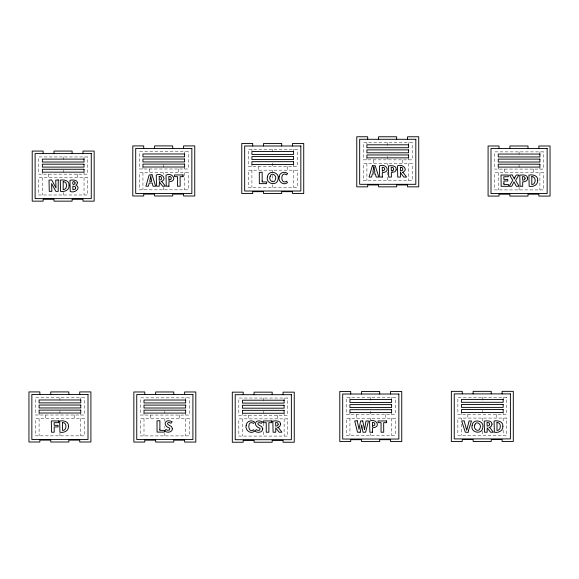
<?xml version="1.0" encoding="UTF-8"?>
<svg xmlns="http://www.w3.org/2000/svg" width="579" height="579" viewBox="0 0 579 579"><rect width="100%" height="100%" fill="white"/><g stroke="black" fill="none" stroke-linecap="round" stroke-linejoin="round"><path stroke-width="0.43" stroke-dasharray="2.9 2.17" d="M539.903 151.879L539.903 154.05M539.903 167.092L539.903 169.09M539.903 172.708L539.903 189.919M533.563 169.09L533.563 172.708M519.074 151.879L519.074 155.317M519.074 164.783L519.074 167.367M519.074 187.343L519.074 189.919M504.577 169.09L504.577 172.708M503.158 397.237L503.158 399.416M503.158 412.458L503.158 414.448M503.158 418.074L503.158 422.373M503.158 430.117L503.158 435.285M498.237 167.092L498.237 169.09M498.237 172.708L498.237 189.919M496.818 414.448L496.818 418.074M482.321 397.237L482.321 400.682M482.321 410.149L482.321 412.726M482.321 418.074L482.321 422.373M482.321 430.979L482.321 435.285M467.832 414.448L467.832 418.074M461.492 412.458L461.492 414.448M461.492 418.074L461.492 419.797M461.492 424.096L461.492 435.285M408.579 142.644L408.579 144.815M408.579 157.857L408.579 159.855M408.579 163.473L408.579 180.684M402.239 159.855L402.239 163.473M391.607 397.375L391.607 399.546M391.607 412.588L391.607 414.586M391.607 418.204L391.607 435.415M387.742 142.644L387.742 146.943M387.742 156.41L387.742 159.855M387.742 163.473L387.742 165.196M387.742 172.079L387.742 180.684M385.267 414.586L385.267 418.204M373.252 159.855L373.252 163.473M370.77 397.375L370.77 401.674M370.77 411.141L370.77 414.586M370.77 418.204L370.77 419.927M370.77 433.693L370.77 435.415M366.912 142.644L366.912 144.366M366.912 157.857L366.912 159.855M366.912 163.473L366.912 180.684M356.28 414.586L356.28 418.204M349.94 397.375L349.94 399.097M349.94 412.588L349.94 414.586M349.94 418.204L349.94 435.415M293.589 149.346L293.589 151.517M293.589 164.559L293.589 166.557M293.589 170.175L293.589 187.386M287.242 166.557L287.242 170.175M284.108 398.034L284.108 400.212M284.108 413.254L284.108 415.244M284.108 418.87L284.108 436.081M277.768 415.244L277.768 418.87M272.752 149.346L272.752 151.93M272.752 163.112L272.752 166.557M272.752 170.175L272.752 171.898M272.752 175.343L272.752 181.365M272.752 184.81L272.752 187.386M263.279 398.034L263.279 401.479M263.279 410.945L263.279 413.529M263.279 423.169L263.279 425.753M263.279 431.775L263.279 436.081M258.263 166.557L258.263 170.175M251.916 149.346L251.916 150.793M251.916 164.559L251.916 166.557M251.916 170.175L251.916 187.386M248.782 415.244L248.782 418.87M242.442 413.254L242.442 415.244M242.442 418.87L242.442 436.081M185.664 397.853L185.664 400.031M185.664 413.073L185.664 415.063M185.664 418.689L185.664 435.9M184.607 151.785L184.607 153.963M184.607 167.005L184.607 168.996M184.607 172.622L184.607 189.832M179.324 415.063L179.324 418.689M178.267 168.996L178.267 172.622M164.834 410.764L164.834 413.348M164.834 418.689L164.834 421.273M164.834 426.434L164.834 428.156M164.834 433.316L164.834 435.9M163.777 164.697L163.777 167.28M163.777 172.622L163.777 174.344M163.777 187.249L163.777 189.832M150.337 415.063L150.337 418.689M149.281 168.996L149.281 172.622M143.997 413.073L143.997 415.063M143.997 418.689L143.997 435.9M142.941 167.005L142.941 168.996M142.941 172.622L142.941 189.832M84.027 156.952L84.027 159.124M84.027 172.166L84.027 174.163M84.027 177.782L84.027 194.993M80.763 397.802L80.763 399.973M80.763 413.015L80.763 415.013M80.763 418.631L80.763 435.842M77.687 174.163L77.687 177.782M74.423 415.013L74.423 418.631M63.191 156.952L63.191 160.39M63.191 169.857L63.191 172.441M63.191 192.416L63.191 194.993M59.926 397.802L59.926 400.386M59.926 410.706L59.926 413.29M59.926 433.266L59.926 435.842M48.701 174.163L48.701 177.782M45.437 415.013L45.437 418.631M42.361 172.166L42.361 174.163M42.361 177.782L42.361 194.993M39.097 413.015L39.097 415.013M39.097 418.631L39.097 435.842M412.197 142.644L363.286 142.644L363.286 159.855L412.197 159.855L412.197 142.644M297.208 149.346L248.297 149.346L248.297 166.557L297.208 166.557L297.208 149.346M188.233 151.785L139.322 151.785L139.322 168.996L188.233 168.996L188.233 151.785M543.529 151.879L494.618 151.879L494.618 169.09L543.529 169.09L543.529 151.879M87.646 156.952L38.735 156.952L38.735 174.163L87.646 174.163L87.646 156.952M412.197 163.473L363.286 163.473L363.286 180.684L412.197 180.684L412.197 163.473M297.208 170.175L248.297 170.175L248.297 187.386L297.208 187.386L297.208 170.175M188.233 172.622L139.322 172.622L139.322 189.832L188.233 189.832L188.233 172.622M543.529 172.708L494.618 172.708L494.618 189.919L543.529 189.919L543.529 172.708M87.646 177.782L38.735 177.782L38.735 194.993L87.646 194.993L87.646 177.782M506.777 397.237L457.866 397.237L457.866 414.448L506.777 414.448L506.777 397.237M395.225 397.375L346.314 397.375L346.314 414.586L395.225 414.586L395.225 397.375M84.382 397.802L35.471 397.802L35.471 415.013L84.382 415.013L84.382 397.802M189.29 397.853L140.371 397.853L140.371 415.063L189.29 415.063L189.29 397.853M287.734 398.034L238.823 398.034L238.823 415.244L287.734 415.244L287.734 398.034M506.777 418.074L457.866 418.074L457.866 435.285L506.777 435.285L506.777 418.074M395.225 418.204L346.314 418.204L346.314 435.415L395.225 435.415L395.225 418.204M84.382 418.631L35.471 418.631L35.471 435.842L84.382 435.842L84.382 418.631M189.29 418.689L140.371 418.689L140.371 435.9L189.29 435.9L189.29 418.689M287.734 418.87L238.823 418.87L238.823 436.081L287.734 436.081L287.734 418.87"/><path stroke-width="0.87" d="M159.348 181.849L162.59 186.206L165.399 186.206L162.077 181.82L161.027 181.574C168.062 179.251 161.15 172.383 156.258 175.075L156.54 186.206L159.232 186.206L159.391 181.849M400.545 172.701L403.78 177.065L406.588 177.065L403.274 172.68L402.224 172.426C409.252 170.103 402.34 163.235 397.455 165.934L397.737 177.065L400.422 177.065L400.588 172.701M364.546 429.452L366.044 420.955L368.476 420.955L365.639 432.224L362.975 432.224L361.694 424.935L360.174 432.224M396.181 169.842C397.02 165.449 391.397 165.326 388.422 165.963L388.704 177.065L391.39 177.065L391.346 172.607L394.914 171.739L396.224 169.842M150.287 178.773L150.728 175.987L151.712 181.357L149.657 181.357L150.33 178.773M373.853 166.839L372.825 172.209L374.924 172.209L373.896 166.839M159.297 176.407L159.182 180.185L161.157 179.591L161.642 178.202L161.013 176.776L159.695 176.407M400.494 167.266L400.379 171.044L402.354 170.45L402.839 169.061L402.202 167.635L400.892 167.266M168.923 180.17L171.189 179.056L171.174 177.333L170.117 176.501L168.807 176.443L168.967 180.17M382.328 171.022L384.594 169.908L384.586 168.185L383.522 167.36L382.212 167.302L382.372 171.022M372.5 426.18L374.765 425.066L374.751 423.343L373.694 422.511L372.384 422.46L372.529 426.18M168.923 186.206L168.923 181.755C177.941 181.48 172.832 171.97 165.999 175.111L166.289 186.206L168.967 186.206M372.5 432.224L372.5 427.765C381.518 427.49 376.408 417.98 369.576 421.121L369.865 432.224L372.529 432.224M392.374 170.877L393.611 169.908L393.597 168.185L392.54 167.36L391.223 167.302L391.346 171.022L392.417 170.877M382.328 177.065L382.328 172.607C391.346 172.332 386.236 162.822 379.411 165.963L379.694 177.065L382.372 177.065M357.229 420.759L354.717 421.013L357.504 432.224L360.203 432.224M152.002 174.757L149.158 174.988L145.908 186.206L148.412 186.206L149.216 183L152.205 183L153.03 186.206L155.642 186.206L152.045 174.757M400.255 167.28L400.936 167.266M183.073 174.945L174.503 174.945L174.503 176.653L177.507 176.653L177.463 186.206L180.149 186.206L180.098 176.653L183.073 176.653M159.059 176.421L159.739 176.407M362.743 420.955L360.579 420.955L359.052 429.372L357.2 420.759M386.634 420.955L378.08 420.955L378.08 422.67L381.069 422.67L381.04 432.224L383.711 432.224L383.674 422.67L386.634 422.67M362.715 420.955L364.517 429.452M538.868 148.528L538.868 145.995L550.05 145.995L550.05 196.078L538.868 196.078L538.868 194.182L527.997 194.182L527.997 196.078L509.882 196.078L509.882 194.182L499.011 194.182L499.011 196.078L488.09 196.078L488.09 145.995L499.011 145.995L499.011 148.528M527.997 148.528L527.997 145.995L509.882 145.995L509.882 148.528M502.116 393.894L502.116 391.353L513.305 391.353L513.305 441.444L502.116 441.444L502.116 439.548L491.245 439.548L491.245 441.444L473.13 441.444L473.13 439.548L462.266 439.548L462.266 441.444L451.345 441.444L451.345 391.353L462.266 391.353L462.266 393.894M491.245 393.894L491.245 391.353L473.13 391.353L473.13 393.894M407.536 139.293L407.536 136.76L418.726 136.76L418.726 186.843L407.536 186.843L407.536 184.947L396.666 184.947L396.666 186.843L378.55 186.843L378.55 184.947L367.687 184.947L367.687 186.843L356.765 186.843L356.765 136.76L367.687 136.76L367.687 139.293M396.666 139.293L396.666 136.76L378.55 136.76L378.55 139.293M390.564 394.024L390.564 391.491L401.746 391.491L401.746 441.574L390.564 441.574L390.564 439.678L379.694 439.678L379.694 441.574L361.578 441.574L361.578 439.678L350.708 439.678L350.708 441.574L339.793 441.574L339.793 391.491L350.708 391.491L350.708 394.024M386.606 420.955L386.606 422.67M379.694 394.024L379.694 391.491L361.578 391.491L361.578 394.024M292.547 145.995L292.547 143.462L303.729 143.462L303.729 193.545L292.547 193.545L292.547 191.649L281.676 191.649L281.676 193.545L263.561 193.545L263.561 191.649L252.69 191.649L252.69 193.545L241.776 193.545L241.776 143.462L252.69 143.462L252.69 145.995M283.073 394.69L283.073 392.157L294.255 392.157L294.255 442.24L283.073 442.24L283.073 440.344L272.202 440.344L272.202 442.24L254.087 442.24L254.087 440.344L243.216 440.344L243.216 442.24L232.302 442.24L232.302 392.157L243.216 392.157L243.216 394.69M281.676 145.995L281.676 143.462L263.561 143.462L263.561 145.995M272.202 394.69L272.202 392.157L254.087 392.157L254.087 394.69M184.629 394.509L184.629 391.976L195.811 391.976L195.811 442.059L184.629 442.059L184.629 440.163L173.758 440.163L173.758 442.059L155.642 442.059L155.642 440.163L144.772 440.163L144.772 442.059L133.85 442.059L133.85 391.976L144.772 391.976L144.772 394.509M183.572 148.441L183.572 145.908L194.754 145.908L194.754 195.992L183.572 195.992L183.572 194.095L172.701 194.095L172.701 195.992L154.586 195.992L154.586 194.095L143.715 194.095L143.715 195.992L132.794 195.992L132.794 145.908L143.715 145.908L143.715 148.441M183.029 174.945L183.029 176.653M173.758 394.509L173.758 391.976L155.642 391.976L155.642 394.509M172.701 148.441L172.701 145.908L154.586 145.908L154.586 148.441M82.985 153.601L82.985 151.068L94.167 151.068L94.167 201.152L82.985 201.152L82.985 199.256L72.114 199.256L72.114 201.152L53.999 201.152L53.999 199.256L43.128 199.256L43.128 201.152L32.214 201.152L32.214 151.068L43.128 151.068L43.128 153.601M79.721 394.451L79.721 391.918L90.91 391.918L90.91 442.001L79.721 442.001L79.721 440.105L68.85 440.105L68.85 442.001L50.735 442.001L50.735 440.105L39.864 440.105L39.864 442.001L28.95 442.001L28.95 391.918L39.864 391.918L39.864 394.451M72.114 153.601L72.114 151.068L53.999 151.068L53.999 153.601M68.85 394.451L68.85 391.918L50.735 391.918L50.735 394.451M63.191 181.69L63.183 189.644C67.598 189.789 67.786 181.292 63.191 181.69M62.575 422.54L62.568 430.494C66.983 430.638 67.164 422.142 62.575 422.54M496.985 422.54L496.977 430.494C501.4 430.638 501.58 422.142 496.985 422.54M531.812 176.617L531.804 184.571C536.219 184.715 536.407 176.219 531.812 176.617M69.104 185.309C69.596 189.963 64.551 192.271 60.549 191.374L60.296 180.156C63.994 179.447 69.444 180.489 69.104 185.309M68.481 426.158C68.973 430.812 63.929 433.121 59.926 432.224L59.673 421.005C63.372 420.296 68.821 421.338 68.481 426.158M502.898 426.158C503.39 430.812 498.345 433.121 494.343 432.224L494.09 421.005C497.788 420.296 503.238 421.338 502.898 426.158M537.717 180.235C538.209 184.889 533.165 187.198 529.163 186.3L528.909 175.082C532.608 174.373 538.057 175.415 537.717 180.235M159.884 429.394L159.826 430.385L164.472 430.385L164.27 432.093L157.075 432.093L156.996 420.875L159.884 420.644L159.884 429.394M262.171 180.93L262.113 181.922L266.76 181.922L266.557 183.637L259.363 183.637L259.283 172.419L262.171 172.187L262.171 180.93M503.911 183.594L503.853 184.585L508.543 184.585L508.34 186.3L501.153 186.3L501.016 175.032L508.261 175.032L508.261 176.747L503.802 176.747L503.911 179.418L507.769 179.418L507.769 181.017L503.911 181.017L503.911 183.594M246.155 425.341C244.845 430.067 250.526 434.576 254.492 431.225L253.595 429.756C247.342 434.141 247.153 418.957 253.508 423.437L254.622 422.127C251.785 419.377 246.328 421.251 246.155 425.341M279.165 176.754C277.855 181.488 283.529 185.997 287.502 182.638L286.605 181.176C280.345 185.555 280.164 170.371 286.518 174.851L287.625 173.541C284.796 170.791 279.331 172.672 279.165 176.754M267.447 176.812C265.305 183.948 277.254 186.619 278.05 179.201C280.2 172.057 268.251 169.386 267.447 176.812M472.131 425.399C469.982 432.527 481.938 435.205 482.727 427.78C484.884 420.644 472.927 417.973 472.131 425.399M280.67 424.103L279.744 426.484L277.587 427.584L278.637 427.838L281.915 432.224L279.15 432.224L275.749 427.845L275.749 432.224L273.1 432.224L272.818 421.092C275.561 420.723 280.374 420.311 280.67 424.103M492.078 424.103L491.144 426.484L488.994 427.584L490.044 427.838L493.315 432.224L490.551 432.224L487.149 427.845L487.149 432.224L484.507 432.224L484.225 421.092C486.968 420.723 491.774 420.311 492.078 424.103M527.621 178.144C527.831 180.793 524.929 181.98 522.699 181.842L522.699 186.3L520.065 186.3L519.776 175.198C522.519 174.793 527.331 174.366 527.621 178.144M172.477 428.728C172.368 432.419 167.273 433.085 164.834 431.189L165.869 429.48L167.563 430.306L169.394 430.045L169.77 428.156C161.881 425.681 165.037 417.958 172.137 421.809L171.015 423.249L168.981 422.453L167.975 422.721L167.526 423.647L168.048 424.602L171.42 426.499L172.477 428.728M262.786 428.858C262.678 432.549 257.583 433.208 255.136 431.312L256.179 429.611L257.872 430.429L259.703 430.175L260.08 428.279C252.191 425.811 255.339 418.089 262.446 421.939L261.317 423.372L259.291 422.576L258.285 422.844L257.836 423.77L258.357 424.733L261.722 426.629L262.786 428.858M270.132 176.392C268.012 180.235 274.106 184.506 275.365 179.591C277.486 175.755 271.399 171.522 270.132 176.392M474.816 424.972C472.696 428.822 478.79 433.085 480.042 428.171C482.169 424.342 476.083 420.108 474.816 424.972M58.834 420.955L58.631 422.67L54.093 422.67L54.209 425.341L58.059 425.341L58.059 426.94L54.209 426.94L54.209 432.224L51.574 432.224L51.307 420.955L58.834 420.955M468.425 430.689L468.208 432.412L465.277 432.187L461.695 421.013L464.112 420.759L466.717 430.269L469.099 420.955L471.501 420.955L468.425 430.689M77.427 182.747L76.993 184.18L75.827 185.164C81.82 187.828 74.344 193.726 70.218 191.374L69.979 180.25C72.513 180.004 76.985 179.331 77.427 182.747M278.202 424.219L277.717 425.608L275.749 426.195L275.618 422.438L277.573 422.793L278.202 424.219M489.61 424.219L489.125 425.608L487.149 426.195L487.026 422.438L488.973 422.793L489.61 424.219M372.326 165.84L369.076 177.065L371.573 177.065L372.377 173.859L375.366 173.859L376.198 177.065L378.811 177.065L375.163 165.608L372.369 165.84M525.124 178.202L524.487 179.758L522.699 180.257L522.576 176.537L524.502 176.892L525.124 178.202M75.661 187.878L75.031 189.275L72.853 189.659L72.853 186.163L75.067 186.539L75.661 187.878M514.709 177.63L514.391 179.07L512.205 174.851L509.592 175.09L512.741 180.315L509.144 186.3L511.727 186.3L513.964 181.849L516.338 186.3L519.074 186.3L515.578 180.474L518.856 175.032L516.258 175.032L514.709 177.63M75.075 182.899L74.894 183.681C72.158 187.35 71.767 178.991 74.901 182.226L75.075 182.899M58.226 179.903L55.7 180.156L56.011 188.001L51.697 179.924L49.027 180.149L49.273 191.374L51.842 191.374L51.603 183.572L55.852 191.374L58.226 191.374L58.226 179.903M415.823 139.293L359.668 139.293L359.668 184.31L415.823 184.31L415.823 139.293M408.579 144.815L366.912 144.815L366.912 147.717L408.579 147.717L408.579 144.815M300.834 145.995L244.671 145.995L244.671 191.012L300.834 191.012L300.834 145.995M191.852 148.441L135.696 148.441L135.696 193.458L191.852 193.458L191.852 148.441M547.155 148.528L490.992 148.528L490.992 193.545L547.155 193.545L547.155 148.528M408.579 149.889L366.912 149.889L366.912 152.791L408.579 152.791L408.579 149.889M293.589 151.517L251.916 151.517L251.916 154.419L293.589 154.419L293.589 151.517M91.272 153.601L35.109 153.601L35.109 198.619L91.272 198.619L91.272 153.601M184.607 153.963L142.941 153.963L142.941 156.858L184.607 156.858L184.607 153.963M539.903 154.05L498.237 154.05L498.237 156.952L539.903 156.952L539.903 154.05M408.579 154.962L366.912 154.962L366.912 157.857L408.579 157.857L408.579 154.962M293.589 156.591L251.916 156.591L251.916 159.493L293.589 159.493L293.589 156.591M84.027 159.124L42.361 159.124L42.361 162.026L84.027 162.026L84.027 159.124M184.607 159.037L142.941 159.037L142.941 161.932L184.607 161.932L184.607 159.037M539.903 159.124L498.237 159.124L498.237 162.019L539.903 162.019L539.903 159.124M293.589 161.664L251.916 161.664L251.916 164.559L293.589 164.559L293.589 161.664M84.027 164.197L42.361 164.197L42.361 167.092L84.027 167.092L84.027 164.197M184.607 164.11L142.941 164.11L142.941 167.005L184.607 167.005L184.607 164.11M539.903 164.197L498.237 164.197L498.237 167.092L539.903 167.092L539.903 164.197M84.027 169.271L42.361 169.271L42.361 172.166L84.027 172.166L84.027 169.271M510.403 393.894L454.247 393.894L454.247 438.904L510.403 438.904L510.403 393.894M398.851 394.024L342.688 394.024L342.688 439.041L398.851 439.041L398.851 394.024M88.008 394.451L31.845 394.451L31.845 439.468L88.008 439.468L88.008 394.451M192.908 394.509L136.753 394.509L136.753 439.526L192.908 439.526L192.908 394.509M291.36 394.69L235.197 394.69L235.197 439.707L291.36 439.707L291.36 394.69M503.158 399.416L461.492 399.416L461.492 402.311L503.158 402.311L503.158 399.416M391.607 399.546L349.94 399.546L349.94 402.448L391.607 402.448L391.607 399.546M80.763 399.973L39.097 399.973L39.097 402.875L80.763 402.875L80.763 399.973M185.664 400.031L143.997 400.031L143.997 402.926L185.664 402.926L185.664 400.031M284.108 400.212L242.442 400.212L242.442 403.107L284.108 403.107L284.108 400.212M503.158 404.482L461.492 404.482L461.492 407.384L503.158 407.384L503.158 404.482M391.607 404.62L349.94 404.62L349.94 407.522L391.607 407.522L391.607 404.62M80.763 405.047L39.097 405.047L39.097 407.949L80.763 407.949L80.763 405.047M185.664 405.105L143.997 405.105L143.997 408L185.664 408L185.664 405.105M284.108 405.286L242.442 405.286L242.442 408.181L284.108 408.181L284.108 405.286M503.158 409.556L461.492 409.556L461.492 412.458L503.158 412.458L503.158 409.556M391.607 409.693L349.94 409.693L349.94 412.588L391.607 412.588L391.607 409.693M80.763 410.12L39.097 410.12L39.097 413.015L80.763 413.015L80.763 410.12M185.664 410.178L143.997 410.178L143.997 413.073L185.664 413.073L185.664 410.178M284.108 410.359L242.442 410.359L242.442 413.254L284.108 413.254L284.108 410.359M271.804 420.955L263.279 420.955L263.279 422.67L266.239 422.67L266.239 432.224L268.873 432.224L268.873 422.67L271.804 422.67L271.804 420.955"/></g></svg>
